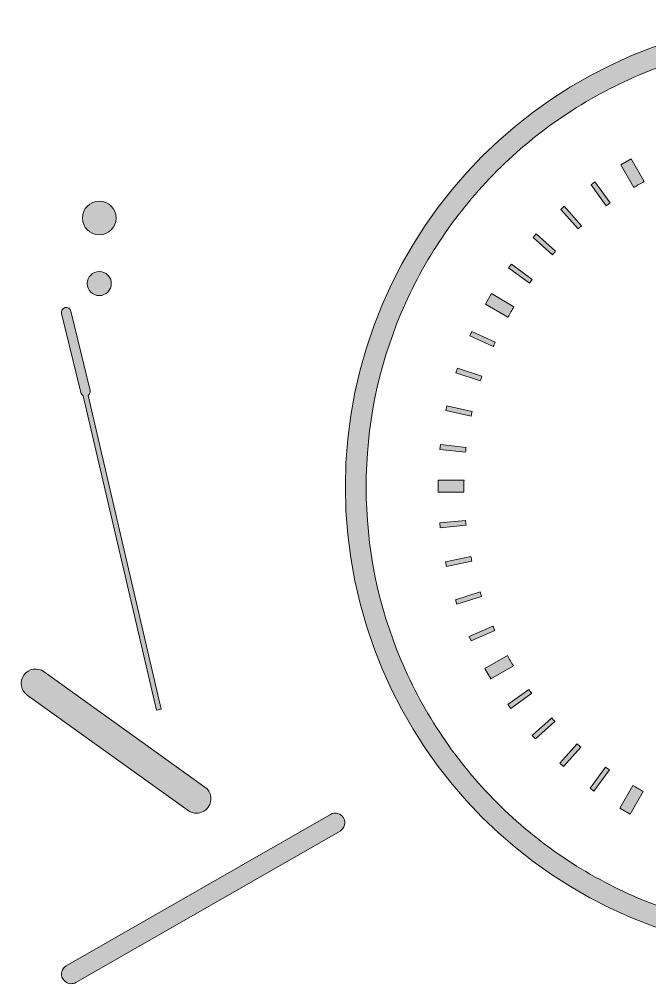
# Model space of a CAD drawing. Extents: x -499 to 2280, y -2495 to 848.
# Drawn here: x 810 to 1532, y -307 to 798 of the extents above; entities that cross this region are included whole.
import ezdxf

# ---------------------------------------------------------------- set-up
doc = ezdxf.new("R2010")
doc.units = 0
doc.header["$MEASUREMENT"] = 0
doc.layers.add('Layer 1', color=7, linetype='Continuous', lineweight=0)

# ---------------------------------------------------------------- blocks, each defined once
blk = doc.blocks.new('Block_0')
at = {"layer": 'Layer 1', "true_color": 0x333333, "transparency": 33554687}
h = blk.add_hatch(color=250, dxfattribs=at)
h.dxf.hatch_style = 2
edge = h.paths.add_edge_path()
edge.add_spline(control_points=[(1526.1, 612.1), (1526.1, 612.1), (1511.2, 638.1), (1511.2, 638.1), (1511.2, 638.1), (1499.2, 631.3), (1499.2, 631.3), (1499.2, 631.3), (1514.1, 605.3), (1514.1, 605.3), (1518.1, 607.6), (1522.1, 609.9), (1526.1, 612.1)], knot_values=[0, 0, 0, 0, 1, 1, 1, 2, 2, 2, 3, 3, 3, 4, 4, 4, 4], degree=3, periodic=0)
h = blk.add_hatch(color=250, dxfattribs=at)
h.dxf.hatch_style = 2
edge = h.paths.add_edge_path()
edge.add_spline(control_points=[(1487.2, 587.7), (1487.2, 587.7), (1469.7, 611.9), (1469.7, 611.9), (1469.7, 611.9), (1465.2, 608.6), (1465.2, 608.6), (1465.2, 608.6), (1482.7, 584.4), (1482.7, 584.4), (1484.2, 585.5), (1485.7, 586.6), (1487.2, 587.7)], knot_values=[0, 0, 0, 0, 1, 1, 1, 2, 2, 2, 3, 3, 3, 4, 4, 4, 4], degree=3, periodic=0)
h = blk.add_hatch(color=250, dxfattribs=at)
h.dxf.hatch_style = 2
edge = h.paths.add_edge_path()
edge.add_spline(control_points=[(1454.4, 561.6), (1454.4, 561.6), (1434.5, 583.9), (1434.5, 583.9), (1434.5, 583.9), (1430.4, 580.2), (1430.4, 580.2), (1430.4, 580.2), (1450.3, 558), (1450.3, 558), (1451.7, 559.2), (1453.1, 560.4), (1454.4, 561.6)], knot_values=[0, 0, 0, 0, 1, 1, 1, 2, 2, 2, 3, 3, 3, 4, 4, 4, 4], degree=3, periodic=0)
h = blk.add_hatch(color=250, dxfattribs=at)
h.dxf.hatch_style = 2
edge = h.paths.add_edge_path()
edge.add_spline(control_points=[(1424.6, 532.3), (1424.6, 532.3), (1402.5, 552.3), (1402.5, 552.3), (1402.5, 552.3), (1398.8, 548.2), (1398.8, 548.2), (1398.8, 548.2), (1420.9, 528.2), (1420.9, 528.2), (1422.1, 529.6), (1423.3, 531), (1424.6, 532.3)], knot_values=[0, 0, 0, 0, 1, 1, 1, 2, 2, 2, 3, 3, 3, 4, 4, 4, 4], degree=3, periodic=0)
h = blk.add_hatch(color=250, dxfattribs=at)
h.dxf.hatch_style = 2
edge = h.paths.add_edge_path()
edge.add_spline(control_points=[(1397.9, 500.1), (1397.9, 500.1), (1373.9, 517.6), (1373.9, 517.6), (1373.9, 517.6), (1370.7, 513.2), (1370.7, 513.2), (1370.7, 513.2), (1394.7, 495.6), (1394.7, 495.6), (1395.7, 497.1), (1396.8, 498.6), (1397.9, 500.1)], knot_values=[0, 0, 0, 0, 1, 1, 1, 2, 2, 2, 3, 3, 3, 4, 4, 4, 4], degree=3, periodic=0)
h = blk.add_hatch(color=250, dxfattribs=at)
h.dxf.hatch_style = 2
edge = h.paths.add_edge_path()
edge.add_spline(control_points=[(1376.9, 468.7), (1376.9, 468.7), (1351.2, 483.7), (1351.2, 483.7), (1351.2, 483.7), (1344.3, 471.8), (1344.3, 471.8), (1344.3, 471.8), (1370, 456.8), (1370, 456.8), (1372.2, 460.8), (1374.5, 464.8), (1376.9, 468.7)], knot_values=[0, 0, 0, 0, 1, 1, 1, 2, 2, 2, 3, 3, 3, 4, 4, 4, 4], degree=3, periodic=0)
h = blk.add_hatch(color=250, dxfattribs=at)
h.dxf.hatch_style = 2
edge = h.paths.add_edge_path()
edge.add_spline(control_points=[(1355.4, 428.1), (1355.4, 428.1), (1328.4, 440.2), (1328.4, 440.2), (1328.4, 440.2), (1326.1, 435.2), (1326.1, 435.2), (1326.1, 435.2), (1353.2, 423.1), (1353.2, 423.1), (1353.9, 424.7), (1354.6, 426.4), (1355.4, 428.1)], knot_values=[0, 0, 0, 0, 1, 1, 1, 2, 2, 2, 3, 3, 3, 4, 4, 4, 4], degree=3, periodic=0)
h = blk.add_hatch(color=250, dxfattribs=at)
h.dxf.hatch_style = 2
edge = h.paths.add_edge_path()
edge.add_spline(control_points=[(1340, 389.2), (1340, 389.2), (1312, 398.4), (1312, 398.4), (1312, 398.4), (1310.2, 393.1), (1310.2, 393.1), (1310.2, 393.1), (1338.3, 383.9), (1338.3, 383.9), (1338.9, 385.7), (1339.4, 387.4), (1340, 389.2)], knot_values=[0, 0, 0, 0, 1, 1, 1, 2, 2, 2, 3, 3, 3, 4, 4, 4, 4], degree=3, periodic=0)
h = blk.add_hatch(color=250, dxfattribs=at)
h.dxf.hatch_style = 2
edge = h.paths.add_edge_path()
edge.add_spline(control_points=[(1328.9, 348.8), (1328.9, 348.8), (1300, 355), (1300, 355), (1300, 355), (1298.8, 349.7), (1298.8, 349.7), (1298.8, 349.7), (1327.7, 343.4), (1327.7, 343.4), (1328.1, 345.2), (1328.5, 347), (1328.9, 348.8)], knot_values=[0, 0, 0, 0, 1, 1, 1, 2, 2, 2, 3, 3, 3, 4, 4, 4, 4], degree=3, periodic=0)
h = blk.add_hatch(color=250, dxfattribs=at)
h.dxf.hatch_style = 2
edge = h.paths.add_edge_path()
edge.add_spline(control_points=[(1322, 307.5), (1322, 307.5), (1292.6, 310.7), (1292.6, 310.7), (1292.6, 310.7), (1292, 305.2), (1292, 305.2), (1292, 305.2), (1321.4, 302), (1321.4, 302), (1321.6, 303.9), (1321.8, 305.7), (1322, 307.5)], knot_values=[0, 0, 0, 0, 1, 1, 1, 2, 2, 2, 3, 3, 3, 4, 4, 4, 4], degree=3, periodic=0)
h = blk.add_hatch(color=250, dxfattribs=at)
h.dxf.hatch_style = 2
edge = h.paths.add_edge_path()
edge.add_spline(control_points=[(1319.5, 262.4), (1319.5, 264.9), (1319.5, 267.4), (1319.6, 269.9), (1319.6, 269.9), (1289.9, 269.9), (1289.9, 269.9), (1289.9, 269.9), (1289.8, 256.2), (1289.8, 256.2), (1289.8, 256.2), (1319.5, 256.1), (1319.5, 256.1), (1319.5, 258.2), (1319.5, 260.3), (1319.5, 262.4)], knot_values=[0, 0, 0, 0, 1, 1, 1, 2, 2, 2, 3, 3, 3, 4, 4, 4, 5, 5, 5, 5], degree=3, periodic=0)
h = blk.add_hatch(color=250, dxfattribs=at)
h.dxf.hatch_style = 2
edge = h.paths.add_edge_path()
edge.add_spline(control_points=[(1321.3, 223.9), (1321.3, 223.9), (1291.9, 220.9), (1291.9, 220.9), (1291.9, 220.9), (1292.4, 215.4), (1292.4, 215.4), (1292.4, 215.4), (1321.9, 218.4), (1321.9, 218.4), (1321.7, 220.2), (1321.5, 222.1), (1321.3, 223.9)], knot_values=[0, 0, 0, 0, 1, 1, 1, 2, 2, 2, 3, 3, 3, 4, 4, 4, 4], degree=3, periodic=0)
h = blk.add_hatch(color=250, dxfattribs=at)
h.dxf.hatch_style = 2
edge = h.paths.add_edge_path()
edge.add_spline(control_points=[(1327.5, 182.5), (1327.5, 182.5), (1298.5, 176.4), (1298.5, 176.4), (1298.5, 176.4), (1299.7, 171.1), (1299.7, 171.1), (1299.7, 171.1), (1328.6, 177.1), (1328.6, 177.1), (1328.2, 178.9), (1327.8, 180.7), (1327.5, 182.5)], knot_values=[0, 0, 0, 0, 1, 1, 1, 2, 2, 2, 3, 3, 3, 4, 4, 4, 4], degree=3, periodic=0)
h = blk.add_hatch(color=250, dxfattribs=at)
h.dxf.hatch_style = 2
edge = h.paths.add_edge_path()
edge.add_spline(control_points=[(1338, 142), (1338, 142), (1309.8, 132.9), (1309.8, 132.9), (1309.8, 132.9), (1311.5, 127.7), (1311.5, 127.7), (1311.5, 127.7), (1339.7, 136.7), (1339.7, 136.7), (1339.1, 138.5), (1338.5, 140.2), (1338, 142)], knot_values=[0, 0, 0, 0, 1, 1, 1, 2, 2, 2, 3, 3, 3, 4, 4, 4, 4], degree=3, periodic=0)
h = blk.add_hatch(color=250, dxfattribs=at)
h.dxf.hatch_style = 2
edge = h.paths.add_edge_path()
edge.add_spline(control_points=[(1352.7, 102.8), (1352.7, 102.8), (1325.6, 90.8), (1325.6, 90.8), (1325.6, 90.8), (1327.8, 85.8), (1327.8, 85.8), (1327.8, 85.8), (1354.9, 97.7), (1354.9, 97.7), (1354.1, 99.4), (1353.4, 101.1), (1352.7, 102.8)], knot_values=[0, 0, 0, 0, 1, 1, 1, 2, 2, 2, 3, 3, 3, 4, 4, 4, 4], degree=3, periodic=0)
h = blk.add_hatch(color=250, dxfattribs=at)
h.dxf.hatch_style = 2
edge = h.paths.add_edge_path()
edge.add_spline(control_points=[(1369.4, 69), (1369.4, 69), (1343.6, 54.2), (1343.6, 54.2), (1343.6, 54.2), (1350.5, 42.2), (1350.5, 42.2), (1350.5, 42.2), (1376.3, 57), (1376.3, 57), (1373.9, 61), (1371.6, 64.9), (1369.4, 69)], knot_values=[0, 0, 0, 0, 1, 1, 1, 2, 2, 2, 3, 3, 3, 4, 4, 4, 4], degree=3, periodic=0)
h = blk.add_hatch(color=250, dxfattribs=at)
h.dxf.hatch_style = 2
edge = h.paths.add_edge_path()
edge.add_spline(control_points=[(1394, 30.1), (1394, 30.1), (1369.9, 12.7), (1369.9, 12.7), (1369.9, 12.7), (1373.1, 8.2), (1373.1, 8.2), (1373.1, 8.2), (1397.2, 25.7), (1397.2, 25.7), (1396.1, 27.1), (1395.1, 28.6), (1394, 30.1)], knot_values=[0, 0, 0, 0, 1, 1, 1, 2, 2, 2, 3, 3, 3, 4, 4, 4, 4], degree=3, periodic=0)
h = blk.add_hatch(color=250, dxfattribs=at)
h.dxf.hatch_style = 2
edge = h.paths.add_edge_path()
edge.add_spline(control_points=[(1420.1, -2.6), (1420.1, -2.6), (1397.9, -22.5), (1397.9, -22.5), (1397.9, -22.5), (1401.6, -26.6), (1401.6, -26.6), (1401.6, -26.6), (1423.8, -6.7), (1423.8, -6.7), (1422.5, -5.3), (1421.3, -3.9), (1420.1, -2.6)], knot_values=[0, 0, 0, 0, 1, 1, 1, 2, 2, 2, 3, 3, 3, 4, 4, 4, 4], degree=3, periodic=0)
h = blk.add_hatch(color=250, dxfattribs=at)
h.dxf.hatch_style = 2
edge = h.paths.add_edge_path()
edge.add_spline(control_points=[(1449.5, -32.4), (1449.5, -32.4), (1429.4, -54.5), (1429.4, -54.5), (1429.4, -54.5), (1433.5, -58.2), (1433.5, -58.2), (1433.5, -58.2), (1453.6, -36.1), (1453.6, -36.1), (1452.2, -34.8), (1450.8, -33.6), (1449.5, -32.4)], knot_values=[0, 0, 0, 0, 1, 1, 1, 2, 2, 2, 3, 3, 3, 4, 4, 4, 4], degree=3, periodic=0)
h = blk.add_hatch(color=250, dxfattribs=at)
h.dxf.hatch_style = 2
edge = h.paths.add_edge_path()
edge.add_spline(control_points=[(1481.8, -58.9), (1481.8, -58.9), (1464.1, -83.1), (1464.1, -83.1), (1464.1, -83.1), (1468.6, -86.3), (1468.6, -86.3), (1468.6, -86.3), (1486.2, -62.2), (1486.2, -62.2), (1484.7, -61.1), (1483.3, -60), (1481.8, -58.9)], knot_values=[0, 0, 0, 0, 1, 1, 1, 2, 2, 2, 3, 3, 3, 4, 4, 4, 4], degree=3, periodic=0)
h = blk.add_hatch(color=250, dxfattribs=at)
h.dxf.hatch_style = 2
edge = h.paths.add_edge_path()
edge.add_spline(control_points=[(1513.1, -79.9), (1513.1, -79.9), (1498.1, -105.8), (1498.1, -105.8), (1498.1, -105.8), (1510, -112.7), (1510, -112.7), (1510, -112.7), (1525.1, -86.8), (1525.1, -86.8), (1521, -84.5), (1517.1, -82.3), (1513.1, -79.9)], knot_values=[0, 0, 0, 0, 1, 1, 1, 2, 2, 2, 3, 3, 3, 4, 4, 4, 4], degree=3, periodic=0)
at = {"layer": 'Layer 1'}
for points, knots in [([(1526.1, 612.1), (1526.1, 612.1), (1511.2, 638.1), (1511.2, 638.1), (1511.2, 638.1), (1499.2, 631.3), (1499.2, 631.3), (1499.2, 631.3), (1514.1, 605.3), (1514.1, 605.3), (1518.1, 607.6), (1522.1, 609.9), (1526.1, 612.1)], [0, 0, 0, 0, 1, 1, 1, 2, 2, 2, 3, 3, 3, 4, 4, 4, 4]), ([(1487.2, 587.7), (1487.2, 587.7), (1469.7, 611.9), (1469.7, 611.9), (1469.7, 611.9), (1465.2, 608.6), (1465.2, 608.6), (1465.2, 608.6), (1482.7, 584.4), (1482.7, 584.4), (1484.2, 585.5), (1485.7, 586.6), (1487.2, 587.7)], [0, 0, 0, 0, 1, 1, 1, 2, 2, 2, 3, 3, 3, 4, 4, 4, 4]), ([(1454.4, 561.6), (1454.4, 561.6), (1434.5, 583.9), (1434.5, 583.9), (1434.5, 583.9), (1430.4, 580.2), (1430.4, 580.2), (1430.4, 580.2), (1450.3, 558), (1450.3, 558), (1451.7, 559.2), (1453.1, 560.4), (1454.4, 561.6)], [0, 0, 0, 0, 1, 1, 1, 2, 2, 2, 3, 3, 3, 4, 4, 4, 4]), ([(1424.6, 532.3), (1424.6, 532.3), (1402.5, 552.3), (1402.5, 552.3), (1402.5, 552.3), (1398.8, 548.2), (1398.8, 548.2), (1398.8, 548.2), (1420.9, 528.2), (1420.9, 528.2), (1422.1, 529.6), (1423.3, 531), (1424.6, 532.3)], [0, 0, 0, 0, 1, 1, 1, 2, 2, 2, 3, 3, 3, 4, 4, 4, 4]), ([(1397.9, 500.1), (1397.9, 500.1), (1373.9, 517.6), (1373.9, 517.6), (1373.9, 517.6), (1370.7, 513.2), (1370.7, 513.2), (1370.7, 513.2), (1394.7, 495.6), (1394.7, 495.6), (1395.7, 497.1), (1396.8, 498.6), (1397.9, 500.1)], [0, 0, 0, 0, 1, 1, 1, 2, 2, 2, 3, 3, 3, 4, 4, 4, 4]), ([(1376.9, 468.7), (1376.9, 468.7), (1351.2, 483.7), (1351.2, 483.7), (1351.2, 483.7), (1344.3, 471.8), (1344.3, 471.8), (1344.3, 471.8), (1370, 456.8), (1370, 456.8), (1372.2, 460.8), (1374.5, 464.8), (1376.9, 468.7)], [0, 0, 0, 0, 1, 1, 1, 2, 2, 2, 3, 3, 3, 4, 4, 4, 4]), ([(1355.4, 428.1), (1355.4, 428.1), (1328.4, 440.2), (1328.4, 440.2), (1328.4, 440.2), (1326.1, 435.2), (1326.1, 435.2), (1326.1, 435.2), (1353.2, 423.1), (1353.2, 423.1), (1353.9, 424.7), (1354.6, 426.4), (1355.4, 428.1)], [0, 0, 0, 0, 1, 1, 1, 2, 2, 2, 3, 3, 3, 4, 4, 4, 4]), ([(1340, 389.2), (1340, 389.2), (1312, 398.4), (1312, 398.4), (1312, 398.4), (1310.2, 393.1), (1310.2, 393.1), (1310.2, 393.1), (1338.3, 383.9), (1338.3, 383.9), (1338.9, 385.7), (1339.4, 387.4), (1340, 389.2)], [0, 0, 0, 0, 1, 1, 1, 2, 2, 2, 3, 3, 3, 4, 4, 4, 4]), ([(1328.9, 348.8), (1328.9, 348.8), (1300, 355), (1300, 355), (1300, 355), (1298.8, 349.7), (1298.8, 349.7), (1298.8, 349.7), (1327.7, 343.4), (1327.7, 343.4), (1328.1, 345.2), (1328.5, 347), (1328.9, 348.8)], [0, 0, 0, 0, 1, 1, 1, 2, 2, 2, 3, 3, 3, 4, 4, 4, 4]), ([(1322, 307.5), (1322, 307.5), (1292.6, 310.7), (1292.6, 310.7), (1292.6, 310.7), (1292, 305.2), (1292, 305.2), (1292, 305.2), (1321.4, 302), (1321.4, 302), (1321.6, 303.9), (1321.8, 305.7), (1322, 307.5)], [0, 0, 0, 0, 1, 1, 1, 2, 2, 2, 3, 3, 3, 4, 4, 4, 4]), ([(1319.5, 262.4), (1319.5, 264.9), (1319.5, 267.4), (1319.6, 269.9), (1319.6, 269.9), (1289.9, 269.9), (1289.9, 269.9), (1289.9, 269.9), (1289.8, 256.2), (1289.8, 256.2), (1289.8, 256.2), (1319.5, 256.1), (1319.5, 256.1), (1319.5, 258.2), (1319.5, 260.3), (1319.5, 262.4)], [0, 0, 0, 0, 1, 1, 1, 2, 2, 2, 3, 3, 3, 4, 4, 4, 5, 5, 5, 5]), ([(1321.3, 223.9), (1321.3, 223.9), (1291.9, 220.9), (1291.9, 220.9), (1291.9, 220.9), (1292.4, 215.4), (1292.4, 215.4), (1292.4, 215.4), (1321.9, 218.4), (1321.9, 218.4), (1321.7, 220.2), (1321.5, 222.1), (1321.3, 223.9)], [0, 0, 0, 0, 1, 1, 1, 2, 2, 2, 3, 3, 3, 4, 4, 4, 4]), ([(1327.5, 182.5), (1327.5, 182.5), (1298.5, 176.4), (1298.5, 176.4), (1298.5, 176.4), (1299.7, 171.1), (1299.7, 171.1), (1299.7, 171.1), (1328.6, 177.1), (1328.6, 177.1), (1328.2, 178.9), (1327.8, 180.7), (1327.5, 182.5)], [0, 0, 0, 0, 1, 1, 1, 2, 2, 2, 3, 3, 3, 4, 4, 4, 4]), ([(1338, 142), (1338, 142), (1309.8, 132.9), (1309.8, 132.9), (1309.8, 132.9), (1311.5, 127.7), (1311.5, 127.7), (1311.5, 127.7), (1339.7, 136.7), (1339.7, 136.7), (1339.1, 138.5), (1338.5, 140.2), (1338, 142)], [0, 0, 0, 0, 1, 1, 1, 2, 2, 2, 3, 3, 3, 4, 4, 4, 4]), ([(1352.7, 102.8), (1352.7, 102.8), (1325.6, 90.8), (1325.6, 90.8), (1325.6, 90.8), (1327.8, 85.8), (1327.8, 85.8), (1327.8, 85.8), (1354.9, 97.7), (1354.9, 97.7), (1354.1, 99.4), (1353.4, 101.1), (1352.7, 102.8)], [0, 0, 0, 0, 1, 1, 1, 2, 2, 2, 3, 3, 3, 4, 4, 4, 4]), ([(1369.4, 69), (1369.4, 69), (1343.6, 54.2), (1343.6, 54.2), (1343.6, 54.2), (1350.5, 42.2), (1350.5, 42.2), (1350.5, 42.2), (1376.3, 57), (1376.3, 57), (1373.9, 61), (1371.6, 64.9), (1369.4, 69)], [0, 0, 0, 0, 1, 1, 1, 2, 2, 2, 3, 3, 3, 4, 4, 4, 4]), ([(1394, 30.1), (1394, 30.1), (1369.9, 12.7), (1369.9, 12.7), (1369.9, 12.7), (1373.1, 8.2), (1373.1, 8.2), (1373.1, 8.2), (1397.2, 25.7), (1397.2, 25.7), (1396.1, 27.1), (1395.1, 28.6), (1394, 30.1)], [0, 0, 0, 0, 1, 1, 1, 2, 2, 2, 3, 3, 3, 4, 4, 4, 4]), ([(1420.1, -2.6), (1420.1, -2.6), (1397.9, -22.5), (1397.9, -22.5), (1397.9, -22.5), (1401.6, -26.6), (1401.6, -26.6), (1401.6, -26.6), (1423.8, -6.7), (1423.8, -6.7), (1422.5, -5.3), (1421.3, -3.9), (1420.1, -2.6)], [0, 0, 0, 0, 1, 1, 1, 2, 2, 2, 3, 3, 3, 4, 4, 4, 4]), ([(1449.5, -32.4), (1449.5, -32.4), (1429.4, -54.5), (1429.4, -54.5), (1429.4, -54.5), (1433.5, -58.2), (1433.5, -58.2), (1433.5, -58.2), (1453.6, -36.1), (1453.6, -36.1), (1452.2, -34.8), (1450.8, -33.6), (1449.5, -32.4)], [0, 0, 0, 0, 1, 1, 1, 2, 2, 2, 3, 3, 3, 4, 4, 4, 4]), ([(1481.8, -58.9), (1481.8, -58.9), (1464.1, -83.1), (1464.1, -83.1), (1464.1, -83.1), (1468.6, -86.3), (1468.6, -86.3), (1468.6, -86.3), (1486.2, -62.2), (1486.2, -62.2), (1484.7, -61.1), (1483.3, -60), (1481.8, -58.9)], [0, 0, 0, 0, 1, 1, 1, 2, 2, 2, 3, 3, 3, 4, 4, 4, 4]), ([(1513.1, -79.9), (1513.1, -79.9), (1498.1, -105.8), (1498.1, -105.8), (1498.1, -105.8), (1510, -112.7), (1510, -112.7), (1510, -112.7), (1525.1, -86.8), (1525.1, -86.8), (1521, -84.5), (1517.1, -82.3), (1513.1, -79.9)], [0, 0, 0, 0, 1, 1, 1, 2, 2, 2, 3, 3, 3, 4, 4, 4, 4])]:
    blk.add_open_spline(points, degree=3, knots=knots, dxfattribs=at)

msp = doc.modelspace()

# ---------------------------------------------------------------- hatches: boundary and pattern name
at = {"layer": 'Layer 1', "true_color": 0x333333, "transparency": 33554687}
h = msp.add_hatch(color=250, dxfattribs=at)
h.dxf.hatch_style = 2
edge = h.paths.add_edge_path()
edge.add_spline(control_points=[(1719.4, 798.2), (1423.5, 798.2), (1183.6, 558.3), (1183.6, 262.4), (1183.6, -33.5), (1423.5, -273.4), (1719.4, -273.4), (2015.3, -273.4), (2255.1, -33.5), (2255.1, 262.4), (2255.1, 558.3), (2015.3, 798.2), (1719.4, 798.2), (1719.4, 798.2), (1719.4, 798.2), (1719.4, 798.2)], knot_values=[0, 0, 0, 0, 1, 1, 1, 2, 2, 2, 3, 3, 3, 4, 4, 4, 5, 5, 5, 5], degree=3, periodic=0)
edge = h.paths.add_edge_path()
edge.add_spline(control_points=[(1719.4, 774.3), (1788.5, 774.3), (1855.5, 760.8), (1918.6, 734.1), (1949, 721.3), (1978.2, 705.4), (2005.6, 686.9), (2032.7, 668.6), (2058.2, 647.6), (2081.4, 624.4), (2104.5, 601.2), (2125.6, 575.7), (2143.9, 548.6), (2162.4, 521.2), (2178.3, 492), (2191.1, 461.6), (2217.8, 398.5), (2231.3, 331.5), (2231.3, 262.4), (2231.3, 193.3), (2217.8, 126.2), (2191.1, 63.1), (2178.3, 32.8), (2162.4, 3.5), (2143.9, -23.8), (2125.6, -51), (2104.5, -76.5), (2081.4, -99.6), (2058.2, -122.8), (2032.7, -143.8), (2005.6, -162.2), (1978.2, -180.6), (1949, -196.5), (1918.6, -209.3), (1855.5, -236), (1788.5, -249.6), (1719.4, -249.6), (1650.2, -249.6), (1583.2, -236), (1520.1, -209.3), (1489.8, -196.5), (1460.5, -180.6), (1433.1, -162.2), (1406, -143.8), (1380.5, -122.8), (1357.4, -99.6), (1334.2, -76.5), (1313.2, -51), (1294.8, -23.8), (1276.3, 3.5), (1260.5, 32.8), (1247.6, 63.1), (1221, 126.2), (1207.4, 193.3), (1207.4, 262.4), (1207.4, 331.5), (1221, 398.5), (1247.6, 461.6), (1260.5, 492), (1276.3, 521.2), (1294.8, 548.6), (1313.2, 575.7), (1334.2, 601.2), (1357.4, 624.4), (1380.5, 647.6), (1406, 668.6), (1433.1, 686.9), (1460.5, 705.4), (1489.8, 721.3), (1520.1, 734.1), (1583.2, 760.8), (1650.2, 774.3), (1719.4, 774.3)], knot_values=[0, 0, 0, 0, 1, 1, 1, 2, 2, 2, 3, 3, 3, 4, 4, 4, 5, 5, 5, 6, 6, 6, 7, 7, 7, 8, 8, 8, 9, 9, 9, 10, 10, 10, 11, 11, 11, 12, 12, 12, 13, 13, 13, 14, 14, 14, 15, 15, 15, 16, 16, 16, 17, 17, 17, 18, 18, 18, 19, 19, 19, 20, 20, 20, 21, 21, 21, 22, 22, 22, 23, 23, 23, 24, 24, 24, 24], degree=3, periodic=0)
edge.add_line((1719.4, 774.3), (1719.4, 774.3))
at = {"layer": 'Layer 1', "transparency": 33554687}
h = msp.add_hatch(color=256, dxfattribs=at)
h.dxf.hatch_style = 2
h.set_gradient(color1=(77, 77, 77), color2=(204, 204, 204), rotation=116.6202)
edge = h.paths.add_edge_path()
edge.add_arc((901.5, 570.4), 19.3, 0, 360)
h = msp.add_hatch(color=256, dxfattribs=at)
h.dxf.hatch_style = 2
h.set_gradient(color1=(51, 51, 51), color2=(179, 179, 179), name='CYLINDER')
edge = h.paths.add_edge_path()
edge.add_arc((901.5, 495.3), 13.8, 0, 360)
at = {"layer": 'Layer 1', "true_color": 0x333333, "transparency": 33554687}
h = msp.add_hatch(color=250, dxfattribs=at)
h.dxf.hatch_style = 2
edge = h.paths.add_edge_path()
edge.add_spline(control_points=[(972.4, 7.4), (972.4, 7.4), (888.7, 367), (888.7, 367), (890.6, 368.2), (891.6, 370.5), (891.1, 372.9), (891.1, 372.9), (869, 463.7), (869, 463.7), (868.3, 466.7), (865.3, 468.5), (862.4, 467.8), (859.4, 467.1), (857.6, 464.1), (858.3, 461.1), (858.3, 461.1), (880.4, 370.3), (880.4, 370.3), (880.7, 368.7), (881.8, 367.4), (883.1, 366.7), (883.1, 366.7), (967, 6.2), (967, 6.2), (967, 6.2), (972.4, 7.4), (972.4, 7.4)], knot_values=[0, 0, 0, 0, 1, 1, 1, 2, 2, 2, 3, 3, 3, 4, 4, 4, 5, 5, 5, 6, 6, 6, 7, 7, 7, 8, 8, 8, 9, 9, 9, 9], degree=3, periodic=0)
h = msp.add_hatch(color=250, dxfattribs=at)
h.dxf.hatch_style = 2
edge = h.paths.add_edge_path()
edge.add_spline(control_points=[(1013, -111.7), (1009.7, -111.7), (1006.3, -110.7), (1003.4, -108.6), (1003.4, -108.6), (818.9, 23.6), (818.9, 23.6), (811.5, 28.9), (809.8, 39.2), (815.1, 46.6), (820.4, 54), (830.8, 55.8), (838.2, 50.4), (838.2, 50.4), (1022.6, -81.7), (1022.6, -81.7), (1030, -87), (1031.8, -97.3), (1026.4, -104.8), (1023.2, -109.3), (1018.1, -111.7), (1013, -111.7)], knot_values=[0, 0, 0, 0, 1, 1, 1, 2, 2, 2, 3, 3, 3, 4, 4, 4, 5, 5, 5, 6, 6, 6, 7, 7, 7, 7], degree=3, periodic=0)
h = msp.add_hatch(color=250, dxfattribs=at)
h.dxf.hatch_style = 2
edge = h.paths.add_edge_path()
edge.add_spline(control_points=[(869.2, -307.1), (865.4, -307.1), (861.7, -305.2), (859.6, -301.6), (856.6, -296.3), (858.4, -289.6), (863.7, -286.6), (863.7, -286.6), (1166.6, -113.1), (1166.6, -113.1), (1171.9, -110.1), (1178.6, -111.9), (1181.6, -117.2), (1184.6, -122.5), (1182.8, -129.2), (1177.5, -132.2), (1177.5, -132.2), (874.7, -305.7), (874.7, -305.7), (872.9, -306.7), (871.1, -307.1), (869.2, -307.1)], knot_values=[0, 0, 0, 0, 1, 1, 1, 2, 2, 2, 3, 3, 3, 4, 4, 4, 5, 5, 5, 6, 6, 6, 7, 7, 7, 7], degree=3, periodic=0)

# ---------------------------------------------------------------- linework, layer by layer
at = {"layer": 'Layer 1'}
for centre, radius in [((901.5, 570.4), 19.3), ((901.5, 495.3), 13.8)]:
    msp.add_circle(centre, radius, dxfattribs=at)
for points, knots in [([(1719.4, 798.2), (1423.5, 798.2), (1183.6, 558.3), (1183.6, 262.4), (1183.6, -33.5), (1423.5, -273.4), (1719.4, -273.4), (2015.3, -273.4), (2255.1, -33.5), (2255.1, 262.4), (2255.1, 558.3), (2015.3, 798.2), (1719.4, 798.2), (1719.4, 798.2), (1719.4, 798.2), (1719.4, 798.2)], [0, 0, 0, 0, 1, 1, 1, 2, 2, 2, 3, 3, 3, 4, 4, 4, 5, 5, 5, 5]), ([(1719.4, 774.3), (1788.5, 774.3), (1855.5, 760.8), (1918.6, 734.1), (1949, 721.3), (1978.2, 705.4), (2005.6, 686.9), (2032.7, 668.6), (2058.2, 647.6), (2081.4, 624.4), (2104.5, 601.2), (2125.6, 575.7), (2143.9, 548.6), (2162.4, 521.2), (2178.3, 492), (2191.1, 461.6), (2217.8, 398.5), (2231.3, 331.5), (2231.3, 262.4), (2231.3, 193.3), (2217.8, 126.2), (2191.1, 63.1), (2178.3, 32.8), (2162.4, 3.5), (2143.9, -23.8), (2125.6, -51), (2104.5, -76.5), (2081.4, -99.6), (2058.2, -122.8), (2032.7, -143.8), (2005.6, -162.2), (1978.2, -180.6), (1949, -196.5), (1918.6, -209.3), (1855.5, -236), (1788.5, -249.6), (1719.4, -249.6), (1650.2, -249.6), (1583.2, -236), (1520.1, -209.3), (1489.8, -196.5), (1460.5, -180.6), (1433.1, -162.2), (1406, -143.8), (1380.5, -122.8), (1357.4, -99.6), (1334.2, -76.5), (1313.2, -51), (1294.8, -23.8), (1276.3, 3.5), (1260.5, 32.8), (1247.6, 63.1), (1221, 126.2), (1207.4, 193.3), (1207.4, 262.4), (1207.4, 331.5), (1221, 398.5), (1247.6, 461.6), (1260.5, 492), (1276.3, 521.2), (1294.8, 548.6), (1313.2, 575.7), (1334.2, 601.2), (1357.4, 624.4), (1380.5, 647.6), (1406, 668.6), (1433.1, 686.9), (1460.5, 705.4), (1489.8, 721.3), (1520.1, 734.1), (1583.2, 760.8), (1650.2, 774.3), (1719.4, 774.3)], [0, 0, 0, 0, 1, 1, 1, 2, 2, 2, 3, 3, 3, 4, 4, 4, 5, 5, 5, 6, 6, 6, 7, 7, 7, 8, 8, 8, 9, 9, 9, 10, 10, 10, 11, 11, 11, 12, 12, 12, 13, 13, 13, 14, 14, 14, 15, 15, 15, 16, 16, 16, 17, 17, 17, 18, 18, 18, 19, 19, 19, 20, 20, 20, 21, 21, 21, 22, 22, 22, 23, 23, 23, 24, 24, 24, 24]), ([(972.4, 7.4), (972.4, 7.4), (888.7, 367), (888.7, 367), (890.6, 368.2), (891.6, 370.5), (891.1, 372.9), (891.1, 372.9), (869, 463.7), (869, 463.7), (868.3, 466.7), (865.3, 468.5), (862.4, 467.8), (859.4, 467.1), (857.6, 464.1), (858.3, 461.1), (858.3, 461.1), (880.4, 370.3), (880.4, 370.3), (880.7, 368.7), (881.8, 367.4), (883.1, 366.7), (883.1, 366.7), (967, 6.2), (967, 6.2), (967, 6.2), (972.4, 7.4), (972.4, 7.4)], [0, 0, 0, 0, 1, 1, 1, 2, 2, 2, 3, 3, 3, 4, 4, 4, 5, 5, 5, 6, 6, 6, 7, 7, 7, 8, 8, 8, 9, 9, 9, 9]), ([(1013, -111.7), (1009.7, -111.7), (1006.3, -110.7), (1003.4, -108.6), (1003.4, -108.6), (818.9, 23.6), (818.9, 23.6), (811.5, 28.9), (809.8, 39.2), (815.1, 46.6), (820.4, 54), (830.8, 55.8), (838.2, 50.4), (838.2, 50.4), (1022.6, -81.7), (1022.6, -81.7), (1030, -87), (1031.8, -97.3), (1026.4, -104.8), (1023.2, -109.3), (1018.1, -111.7), (1013, -111.7)], [0, 0, 0, 0, 1, 1, 1, 2, 2, 2, 3, 3, 3, 4, 4, 4, 5, 5, 5, 6, 6, 6, 7, 7, 7, 7]), ([(869.2, -307.1), (865.4, -307.1), (861.7, -305.2), (859.6, -301.6), (856.6, -296.3), (858.4, -289.6), (863.7, -286.6), (863.7, -286.6), (1166.6, -113.1), (1166.6, -113.1), (1171.9, -110.1), (1178.6, -111.9), (1181.6, -117.2), (1184.6, -122.5), (1182.8, -129.2), (1177.5, -132.2), (1177.5, -132.2), (874.7, -305.7), (874.7, -305.7), (872.9, -306.7), (871.1, -307.1), (869.2, -307.1)], [0, 0, 0, 0, 1, 1, 1, 2, 2, 2, 3, 3, 3, 4, 4, 4, 5, 5, 5, 6, 6, 6, 7, 7, 7, 7])]:
    msp.add_open_spline(points, degree=3, knots=knots, dxfattribs=at)

# ---------------------------------------------------------------- block references
msp.add_blockref('Block_0', (0, 0), dxfattribs=at)

doc.saveas('drawing.dxf')
